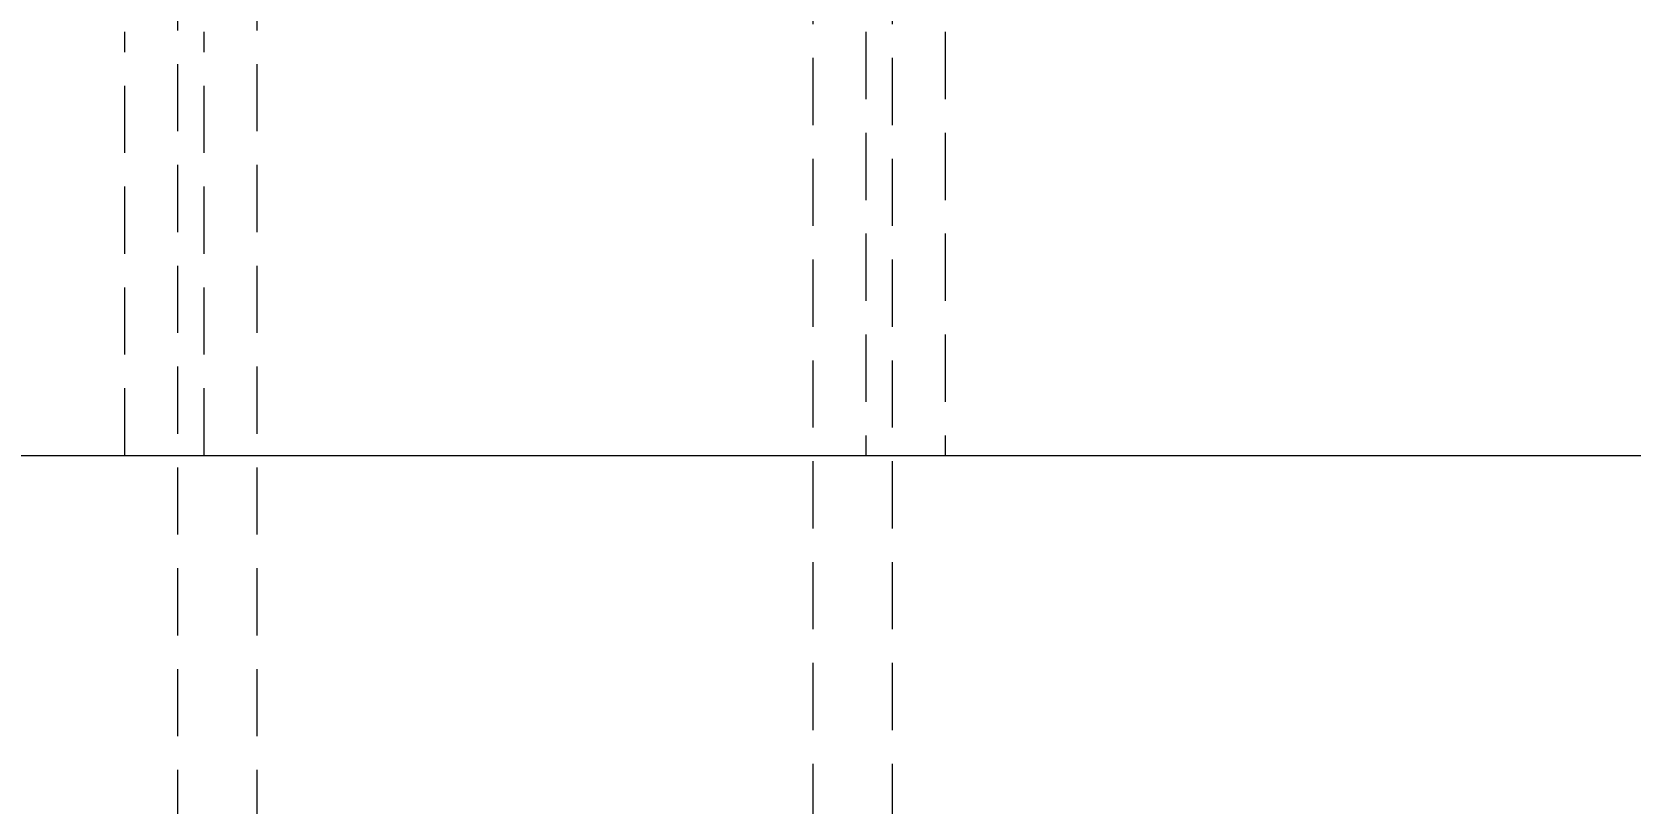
# Model space of a CAD drawing. Header units: millimetres. Extents: x -279 to 4999, y 61 to 3536.
# Drawn here: x 3866.73 to 3896.92, y 2815.8 to 2830.36 of the extents above; entities that cross this region are included whole.
import ezdxf

# ---------------------------------------------------------------- set-up
doc = ezdxf.new("R2010")
doc.units = ezdxf.units.MM
doc.linetypes.add('HIDDEN', pattern=[1.905, 1.27, -0.635])
for name, color, linetype, lineweight in [('ZANO_R', 7, 'Continuous', 0), ('ZANO_R_przerywana', 7, 'HIDDEN', 0), ('ZANO_W', 1, 'Continuous', 0)]:
    doc.layers.add(name, color=color, linetype=linetype, lineweight=lineweight)
doc.styles.add('Arial', font='arial.ttf')
doc.styles.get("Standard").update_dxf_attribs({"font": 'ARIALUNI.TTF'})
doc.dimstyles.new('pl i ang', dxfattribs={"dimtxt": 50, "dimasz": 50, "dimexe": 1.25, "dimexo": 0.625, "dimgap": 10, "dimtad": 1, "dimtoh": 1, "dimtxsty": 'Standard', "dimcen": 2.5, "dimclrd": 1, "dimclre": 1, "dimclrt": 1, "dimadec": 0, "dimazin": 0, "dimtfac": 1, "dimtmove": 0, "dimatfit": 3, "dimfxl": 1, "dimarcsym": 1})

# ---------------------------------------------------------------- blocks, each defined once
blk = doc.blocks.new('*D420')
at = {"layer": 'ZANO_W', "color": 1, "lineweight": -2}
blk.add_arc((3828.638, 2822.362), 150.809, 99.55169, 164.75824, dxfattribs=at)
at = {"layer": 'ZANO_W', "color": 1}
for points in [[(3803.838, 2964.418), (3803.389, 2977.744), (3843.59, 2972.429)], [(3676.526, 2862.893), (3689.741, 2861.125), (3677.829, 2822.362)]]:
    blk.add_solid(points, dxfattribs=at)
at = {"layer": 'ZANO_W', "color": 1, "insert": (3706.832, 2956.908), "char_height": 40, "attachment_point": 5, "rotation": 42.155, "style": 'Arial'}
blk.add_mtext('96%%d', dxfattribs=at)

msp = doc.modelspace()

# ---------------------------------------------------------------- linework, layer by layer
at = {"layer": 'ZANO_R'}
msp.add_line((3774.483, 2822.362), (4574.483, 2822.362), dxfattribs=at)
msp.add_lwpolyline([(-183.016, 2822.362), (4693.278, 2822.362)], dxfattribs=at)
at = {"layer": 'ZANO_R_przerywana'}
for p, q in [((3869.483, 2691.326), (3869.483, 2839.398)), ((3870.983, 2691.326), (3870.983, 2839.398)), ((3881.483, 2839.398), (3881.483, 2691.326)), ((3882.983, 2839.398), (3882.983, 2691.326)), ((3868.483, 2822.362), (3868.483, 2830.362)), ((3869.983, 2822.362), (3869.983, 2830.362)), ((3882.483, 2830.362), (3882.483, 2822.362)), ((3883.983, 2830.362), (3883.983, 2822.362))]:
    msp.add_line(p, q, dxfattribs=at)

# ---------------------------------------------------------------- dimensions: what is measured, and where the dimension line sits
at = {"layer": 'ZANO_W'}
dim = msp.add_angular_dim_2l(base=(3762.039, 2957.67), line1=((-183.016, 2822.362), (4693.278, 2822.362)), line2=((3828.704, 2823.021), (3872.521, 3262.782)), dimstyle='pl i ang', override={"dimtxt": 40, "dimasz": 40, "dimexe": 10, "dimexo": 10, "dimtoh": 0, "dimdec": 0, "dimtxsty": 'Arial', "dimtdec": 0, "dimtmove": 1}, dxfattribs=at)
dim.commit()
dim.dimension.update_dxf_attribs({"geometry": '*D420', "text_midpoint": (3706.832, 2956.908)})

doc.saveas('drawing.dxf')
